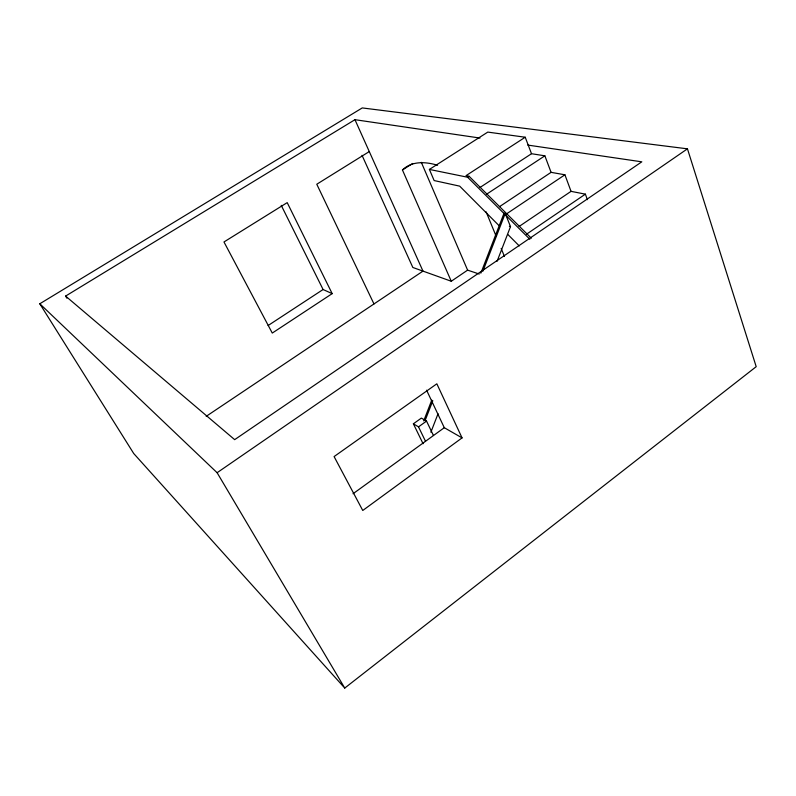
<?xml version="1.0" encoding="UTF-8"?>
<svg xmlns="http://www.w3.org/2000/svg" width="796" height="796" viewBox="0 0 796 796"><rect width="100%" height="100%" fill="white"/><g stroke="black" fill="none" stroke-linecap="round" stroke-linejoin="round"><path stroke-width="1.19" d="M423.711 420.915L431.75 400.139M480.844 273.187L504.057 213.169L505.221 213.457L510.515 226.611L497.092 261.267M425.193 420.358L432.795 400.706M482.864 271.247L505.221 213.457M430.885 432.208L438.049 413.721M344.748 688.072L756.2 366.677L687.455 148.832L362.26 107.928L39.8 303.774L133.738 453.541L344.748 688.072L217.109 472.715L39.8 303.774M462.058 437.89L362.757 510.475L334.091 456.576L436.845 383.811L462.058 437.89L444.297 427.701L426.586 390.199M353.036 493.739L444.297 427.701M426.537 421.094L421.363 418.099L413.383 423.8L418.507 426.855L426.537 421.094L433.432 435.482M217.109 472.715L687.455 148.832M362.031 155.32L412.835 267.476L451.262 281.247L467.61 270.142L479.242 274.033M526.474 234.223L585.378 194.154L587.398 199.677M519.052 226.512L571.05 191.348L585.378 194.154M506.256 214.064L564.911 174.792L571.05 191.348M206.194 416.338L422.984 271.118L354.956 119.689L65.6 296.082L66.894 298.192M499.4 206.741L551.081 172.344L564.911 174.792M332.181 293.634L272.272 333.066L223.975 241.964L287.207 202.632L332.181 293.634L323.086 289.515L281.247 205.368M486.426 194.324L544.862 155.817L551.081 172.344M268.123 325.524L323.086 289.515M480.028 187.458L531.509 153.718L544.862 155.817M499.102 225.696L459.69 186.145L434.138 180.553L429.392 169.429L467.61 177.239L469.093 176.284L531.34 238.233M531.509 153.718L525.221 137.23L465.998 175.657L469.093 176.284M429.392 169.429L487.789 132.096L525.221 137.23M451.262 281.247L402.448 169.976L412.686 163.478M369.284 151.568L316.778 184.234L373.971 303.943M354.956 119.689L479.988 138.056M527.798 145.081L641.795 161.827L234.671 439.651L65.6 296.082M509.35 226.313L510.515 226.611M467.61 177.239L529.837 239.258M507.868 234.482L519.251 245.914M413.383 423.8L423.064 443.71M418.507 426.855L425.522 441.322M421.323 162.334L467.61 270.142M486.137 211.845L495.988 235.855M501.152 248.422L504.445 256.431M402.448 169.976A159.319 61.879 54.9 0 1 437.581 165.269"/></g></svg>
